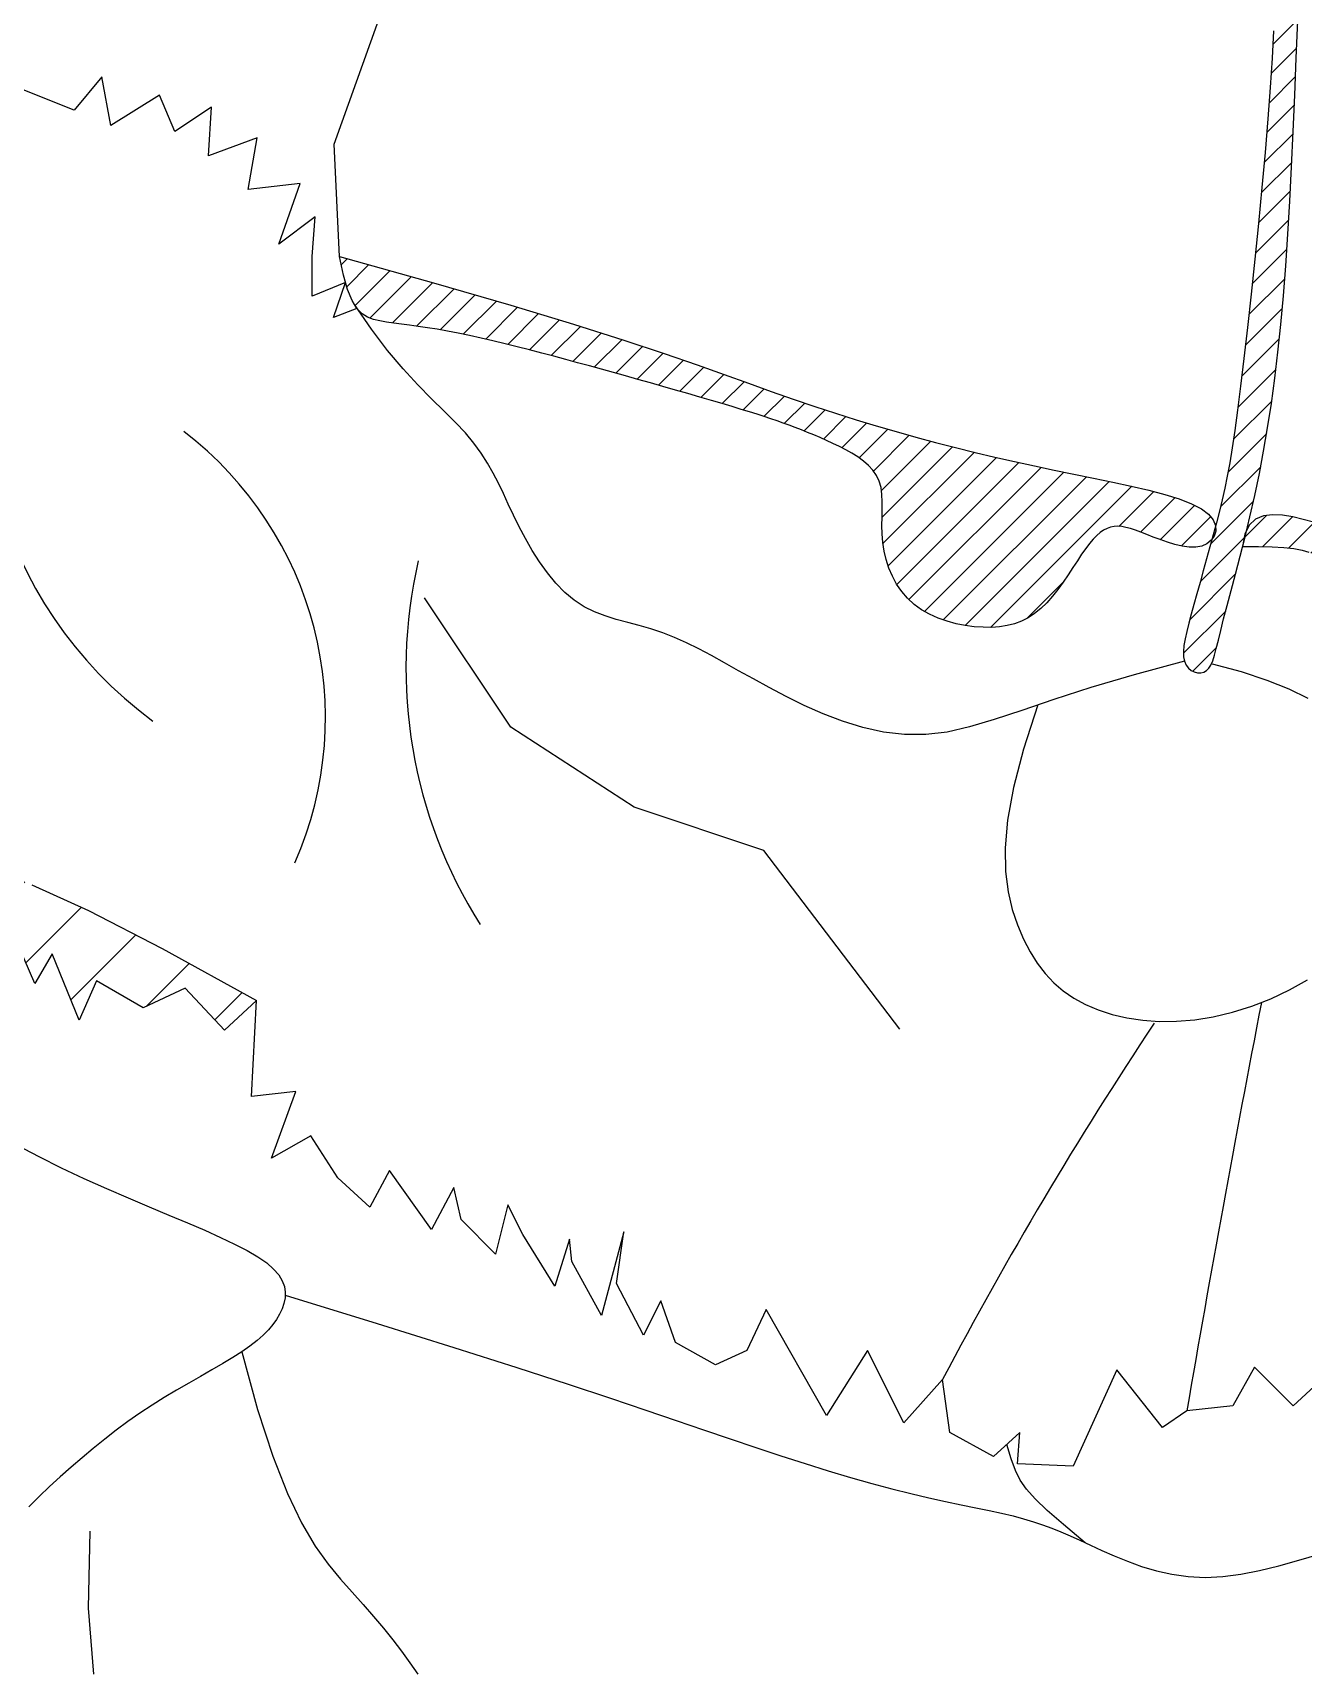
# Model space of a CAD drawing. Header units: inches. Extents: x 4.1 to 46.6, y 13.1 to 37.9.
# Drawn here: x 13.3295 to 13.4116, y 14.5843 to 14.6904 of the extents above; entities that cross this region are included whole.
import ezdxf

# ---------------------------------------------------------------- set-up
doc = ezdxf.new("R2010")
doc.units = ezdxf.units.IN
doc.header["$MEASUREMENT"] = 0
doc.layers.add('02', color=2, linetype='Continuous')
doc.layers.add('8', color=8, linetype='Continuous')

msp = doc.modelspace()

# ---------------------------------------------------------------- hatches: boundary and pattern name
at = {"layer": '8'}
h = msp.add_hatch(dxfattribs=at)
h.set_pattern_fill('ANSI31', color=256, scale=0.01, style=0)
h.set_pattern_definition([(44.99999999999999, (1.53809614157538, 14.83534044480351), (-0.0008838834764831844, 0.0008838834764831844), [])])
h.paths.add_polyline_path([(13.40976425403963, 14.66802096424093), (13.40996656943346, 14.66971923171244), (13.41015149726766, 14.67149405469994), (13.41031968201744, 14.6733525097998), (13.41047176722671, 14.6753016735793), (13.41060871937546, 14.67734594207016), (13.41073279179867, 14.67947898927835), (13.4108465607674, 14.68169180865974), (13.41095260208706, 14.68397539367018), (13.41105349179591, 14.68632073780921), (13.41115180546652, 14.68871883450359), (13.41125011936995, 14.69116067723829), (13.41135100884597, 14.69363725948373), (13.41145329390886, 14.69613346310965), (13.41154076745036, 14.69860972372866), (13.41159346610542, 14.70102036530901), (13.41159142697464, 14.70331971186264), (13.41151468622732, 14.70546208740146), (13.41134328119691, 14.7074018159083), (13.41105724828552, 14.70909322139508), (13.4106366241281, 14.71049062784462), (13.40700975693065, 14.71312568169836), (13.4080907232524, 14.71066496764709), (13.40888801849681, 14.7084474302292), (13.40944253494266, 14.7064383299194), (13.40979516510154, 14.70460292719239), (13.40998680171791, 14.70290648250833), (13.41005833660486, 14.70131425632738), (13.41005066273968, 14.69979150912426), (13.4100046721683, 14.69830350137366), (13.40995374442312, 14.69681806683824), (13.40990120665404, 14.6953133325342), (13.40984287303175, 14.6937699987366), (13.40977455772693, 14.69216876576414), (13.40969207491028, 14.69049033392097), (13.40959123898531, 14.68871540351123), (13.40946786388989, 14.68682467483908), (13.40931776379469, 14.68479884819411), (13.40913852401312, 14.68263052539718), (13.40893481326523, 14.6803599141322), (13.40871307118098, 14.67803912364346), (13.40847973762314, 14.67572026314614), (13.40824125222164, 14.6734554418554), (13.40800405483927, 14.67129676897187), (13.40777458533879, 14.66929635372529), (13.40755928311731, 14.66750630533082), (13.40736276334385, 14.66596393654348), (13.40718234311092, 14.66464737439404), (13.40701351435158, 14.66351994940945), (13.40685176923174, 14.66254499216032), (13.40669260015014, 14.66168583320271), (13.40653149903986, 14.66090580307813), (13.40636395806681, 14.66016823235717), (13.40618546962972, 14.6594364515959), (13.40599292124855, 14.65868161843267), (13.40592973706546, 14.65844161538283), (13.40594564056258, 14.65814249602139), (13.40584994879785, 14.65782058331118), (13.40571222947213, 14.65762230763088), (13.40557691319148, 14.65712048633307), (13.4053611816303, 14.65633477372925), (13.40514544983628, 14.65555935430624), (13.40493358209963, 14.65480452123032), (13.40472944201204, 14.65408056766777), (13.40453689339805, 14.65339778681394), (13.40435990764993, 14.65276464906222), (13.40420288503404, 14.65218233385989), (13.40407033338445, 14.65165019786676), (13.4039667607681, 14.65116759781543), (13.40389667501907, 14.65073389033663), (13.40386458350579, 14.65034843216293), (13.40387499476086, 14.65001057995417), (13.40393241591985, 14.64971969039928), (13.40403888681206, 14.64947533460967), (13.40418657198782, 14.64927794148847), (13.40436516799267, 14.64912815434676), (13.40456437113929, 14.6490266164665), (13.40477387797321, 14.64897397120243), (13.40498338480714, 14.64897086185104), (13.40518258795376, 14.64901793172342), (13.4053611839586, 14.64911582414519), (13.40551208894934, 14.64926646906409), (13.40564109854634, 14.64947694307651), (13.40575722865063, 14.64975560937186), (13.40586949493039, 14.65011083118319), (13.40598691282096, 14.65055097172902), (13.40611849845621, 14.65108439424242), (13.40627326703864, 14.65171946191279), (13.40646023423645, 14.65246453797321), (13.40668562547538, 14.65332498348019), (13.4069445033488, 14.65429415071143), (13.40722914044048, 14.65536238984081), (13.4075318086357, 14.65652005096948), (13.40768829457696, 14.65713876761314), (13.40782536756481, 14.65794992258182), (13.40795494224179, 14.65821396949926), (13.40816032820615, 14.65906503984755), (13.40847072405043, 14.66043306784289), (13.408768240402, 14.66185191840217), (13.409046544733, 14.66331472940968), (13.40930488569896, 14.6648257896641), (13.40954390754226, 14.66639217576179)])
h.paths.add_polyline_path([(13.39167661759305, 14.66292460120625), (13.39039977154928, 14.6632271979079), (13.38912253621268, 14.66354199061337), (13.38784504126991, 14.6638700605736), (13.38656741640764, 14.66421248903956), (13.38528858944076, 14.66457055233062), (13.38400267860155, 14.66494630702531), (13.38270260048333, 14.66534200474146), (13.38138127098094, 14.66575989709694), (13.38003160668771, 14.66620223573867), (13.37864652373131, 14.66667127229906), (13.37721893847223, 14.66716925836684), (13.37574176703814, 14.66769844561808), (13.37418452817249, 14.66826612502794), (13.37242314921926, 14.66889974511745), (13.37031015967253, 14.66963179376492), (13.36769808949205, 14.67049475883417), (13.36443946817192, 14.67152112823263), (13.3603868256719, 14.67274338983865), (13.35539269125323, 14.67419403153056), (13.34930959510851, 14.67590554118673), (13.34956487807679, 14.67469502006591), (13.34983722613427, 14.6737559816875), (13.35012824907201, 14.6730511132237), (13.35028390334222, 14.67279710757888), (13.35050213154639, 14.67247766118547), (13.35077276061523, 14.6721946349326), (13.35112946880284, 14.67196839949341), (13.35151129219915, 14.67182708278873), (13.35191984059523, 14.67173337203443), (13.35235661668005, 14.6716555298963), (13.35282269380289, 14.67158412095617), (13.35331903774525, 14.67151528530397), (13.35384661452147, 14.67144516298598), (13.3544063901459, 14.67136989407757), (13.3549993301672, 14.67128561863959), (13.35562640129822, 14.67118847674741), (13.35628856862198, 14.67107460846185), (13.35698567171815, 14.67094122604343), (13.35771304140101, 14.67078983059494), (13.35846488228302, 14.67062299538978), (13.35923539827812, 14.67044329371587), (13.36001879376593, 14.67025329884658), (13.36080927289325, 14.67005558409895), (13.36160104003969, 14.66985272271726), (13.36238829935203, 14.66964728801853), (13.36316675789888, 14.66944131718359), (13.3639381325734, 14.66923470297937), (13.36470564342338, 14.66902680210936), (13.36547251049663, 14.66881697124794), (13.36624195337529, 14.66860456708404), (13.36701719210717, 14.66838894630658), (13.3678014462744, 14.66816946560451), (13.36859793615761, 14.6679454816522), (13.36940773510608, 14.66771688723114), (13.3702233294421, 14.66748571955126), (13.37103506018641, 14.66725455188592), (13.37183326719563, 14.66702595753762), (13.37260829125765, 14.66680250979428), (13.37335047269474, 14.66658678194384), (13.37405015159632, 14.66638134727421), (13.37469766851748, 14.66618877908789), (13.37528636915843, 14.66601079289561), (13.37582161979984, 14.66584567317208), (13.37631179233315, 14.66569084661481), (13.37676525795135, 14.66554373995044), (13.37719038901153, 14.66540177986193), (13.37759555647384, 14.66526239306134), (13.37798913269538, 14.66512300624621), (13.37837948886911, 14.66498104612859), (13.37877349419753, 14.66483426106155), (13.37917200736004, 14.66468168607847), (13.37957438411425, 14.66452267785374), (13.37997998091626, 14.66435659306174), (13.38038815375651, 14.6641827883914), (13.38079825839262, 14.6640006205171), (13.38120965104784, 14.66380944612778), (13.38162168747979, 14.66360862188325), (13.38203243612546, 14.6633970755984), (13.3824348131125, 14.66317201951918), (13.38282044654946, 14.6629302370466), (13.38318096524338, 14.66266851153799), (13.38350799706998, 14.66238362637981), (13.38379317060347, 14.66207236495851), (13.38402811395238, 14.66173151063143), (13.38420445569093, 14.66135784679958), (13.38431758065011, 14.66094933626758), (13.3843778996193, 14.66050865954188), (13.38439958011034, 14.66003967654709), (13.38439678940225, 14.65954624726604), (13.38438369523968, 14.65903223159424), (13.38437446490164, 14.65850148951452), (13.38438326589997, 14.6579578809224), (13.3844242657465, 14.65740526581525), (13.38450937768678, 14.65684804019569), (13.38464149999666, 14.65629274452388), (13.38482127622004, 14.65574645539622), (13.38504935083213, 14.65521624935085), (13.38532636737685, 14.6547092029405), (13.38565297009657, 14.65423239274699), (13.38602980276804, 14.65379289533761), (13.3864575094008, 14.65339778726505), (13.38693501687843, 14.65305264400834), (13.38745438264917, 14.65275703666433), (13.38800594726811, 14.65250903528525), (13.38858005105752, 14.65230670989425), (13.3891670341068, 14.65214813052902), (13.3897572372039, 14.65203136721269), (13.39034100067104, 14.65195448996841), (13.3909086648305, 14.65191556881931), (13.39145239446546, 14.65191342436177), (13.39197165313411, 14.65194987932503), (13.39246772862273, 14.65202750702614), (13.39294190918329, 14.65214888075301), (13.39339548236924, 14.65231657379357), (13.39382973619971, 14.65253315943577), (13.3942459586938, 14.65280121101117), (13.39464543787065, 14.65312330177861), (13.39502924707952, 14.65349943175264), (13.3953976005246, 14.65391930776699), (13.39575049867156, 14.65437006330925), (13.39608794152039, 14.65483883191067), (13.39640992860544, 14.6553127471025), (13.39671646062519, 14.65577894240144), (13.39700753734681, 14.65622455130964), (13.39728315853748, 14.65663670735833), (13.39754375353689, 14.65700490292969), (13.39779146927643, 14.65732806580948), (13.39802888156149, 14.65760748266351), (13.39825856619748, 14.65784444014301), (13.39848309898983, 14.65804022491378), (13.39870505574393, 14.6581961236125), (13.39903667829233, 14.65837137870134), (13.39938150862466, 14.6584375148714), (13.39962087179768, 14.65844775047029), (13.39987388280454, 14.65842627257101), (13.40014478964034, 14.65837523747635), (13.40043784030016, 14.65829680146001), (13.40075728324476, 14.65819312082479), (13.40110736600357, 14.65806635185894), (13.40149233703735, 14.6579186508798), (13.40191391254078, 14.65775398748977), (13.40236368220533, 14.65758358456245), (13.40283070392209, 14.65742047831467), (13.40330403558212, 14.65727770493416), (13.40377273554216, 14.65716830062323), (13.40422586146045, 14.65710530158416), (13.40465247146088, 14.65710174403378), (13.40504162343453, 14.65717066415985), (13.40538145093481, 14.65732057707377), (13.4056563892332, 14.65754191355248), (13.40571222947213, 14.65762230763088), (13.40578878092813, 14.65790619896601), (13.40592973706546, 14.65844161538283), (13.40592697499554, 14.65849356139828), (13.40577746326338, 14.65885968911337), (13.40548061583425, 14.6592267888673), (13.40501994340914, 14.65958077036069), (13.40438543962549, 14.65991059995307), (13.40359303126345, 14.66021747078506), (13.40266512757401, 14.66050563259799), (13.40162413804094, 14.66077933520595), (13.40049247214804, 14.66104282839391), (13.39929253914627, 14.66130036194685), (13.39804674898508, 14.6615561856352), (13.3967775106826, 14.66181454927304), (13.39550352053951, 14.66207917452724), (13.39422862189124, 14.66235167078142), (13.39295294419165, 14.66263311924289)])
h.paths.add_polyline_path([(13.41851476304467, 14.6573375387425), (13.41787827624242, 14.65737262895439), (13.41724979276071, 14.65743436996584), (13.4166279787128, 14.65752542685826), (13.41601123664762, 14.65764702471373), (13.41539691392566, 14.65779462864615), (13.41478209434311, 14.65796226377009), (13.41416386216181, 14.65814395520013), (13.41353930094513, 14.65833372807996), (13.41290549472208, 14.65852560750958), (13.41225952728885, 14.65871361860357), (13.41159848244163, 14.65889178649107), (13.4109238796332, 14.65905002101957), (13.41025497908007, 14.65916177093917), (13.40961547688815, 14.65919636968923), (13.40902906869772, 14.65912315076733), (13.4085194506147, 14.65891144762739), (13.40811031827937, 14.65853059375243), (13.40795494224179, 14.65821396949926), (13.40784478051822, 14.65775748425679), (13.40768829457696, 14.65713876761314), (13.40870773027885, 14.65714524529634), (13.40959208136658, 14.65712866635753), (13.41035073650303, 14.65708623298727), (13.41099308504957, 14.6570151474198), (13.41152851590189, 14.65691261184569), (13.41196641749005, 14.6567758284555), (13.41231617917541, 14.65660199946891), (13.41258718938801, 14.65638832709104), (13.4127891625208, 14.65613303504236), (13.41293311146322, 14.65583843314838), (13.4130303741363, 14.65550785272083), (13.41309228869389, 14.65514462510058), (13.41313019328985, 14.65475208162846), (13.41315542584519, 14.65433355364533), (13.41317932451378, 14.65389237246294), (13.41321322721663, 14.65343186942212), (13.41326691610041, 14.65295598662218), (13.41334394788603, 14.65247110913791), (13.41344632375288, 14.65198423281712), (13.41357604394901, 14.6515023534785), (13.41373510988663, 14.65103246698439), (13.41392552227947, 14.65058156918261), (13.41414928184125, 14.65015665587729), (13.41440838951851, 14.64976472293077), (13.41470434567194, 14.64941148917299), (13.41503665041412, 14.64909756531873), (13.4154043032718, 14.64882228510854), (13.41580630353886, 14.64858498223933), (13.41624165120768, 14.64838499045166), (13.41670934557217, 14.648221643457), (13.41720838639188, 14.64809427496678), (13.41773777296069, 14.64800221870704), (13.41829528244446, 14.64794480840377), (13.41887380070287, 14.64792137781209), (13.41946499076906, 14.647931260658), (13.420060515909, 14.64797379068208), (13.42065203938867, 14.64804830165398), (13.42123122447404, 14.64815412729971), (13.42178973443109, 14.64829060137439), (13.42231923229295, 14.64845705761858), (13.42281293733279, 14.64865271874172), (13.42327029424953, 14.6488763632124), (13.42369230305079, 14.64912665849718), (13.42407996420982, 14.64940227203354), (13.42443427819993, 14.6497018712735), (13.42475624549436, 14.65002412365451), (13.42504686633359, 14.65036769661404), (13.42530714119087, 14.65073125760413), (13.4255382370134, 14.651112974364), (13.42574198850664, 14.65150901586916), (13.42592039568584, 14.65191505138231), (13.42607546019602, 14.65232675016617), (13.42620918228525, 14.65273978149802), (13.42632356313291, 14.65314981462601), (13.42642060345273, 14.65355251882741), (13.42650230395842, 14.65394356336495), (13.42657144394937, 14.65431895065288), (13.42663391450654, 14.65467601558069), (13.42669638506371, 14.65501242618942), (13.42676552528749, 14.65532585052009), (13.42684800414602, 14.65561395662829), (13.42695049130592, 14.65587441252595), (13.42707965643379, 14.65610488628321), (13.42724216849777, 14.65630304591199), (13.42744425245795, 14.65646783648575), (13.42769035491395, 14.65660331113489), (13.42798447706039, 14.65671480006589), (13.42833062079038, 14.65680763342701), (13.42873278776418, 14.65688714138108), (13.42919497987489, 14.65695865410547), (13.42972119831714, 14.65702750177755), (13.43031544521685, 14.65709901456015), (13.43098061046797, 14.65717768978087), (13.43171513806331, 14.65726469342647), (13.4325163597637, 14.6573603585903), (13.43338160826127, 14.65746501843845), (13.43430821554969, 14.65757900609336), (13.43529351385544, 14.65770265466293), (13.43633483540501, 14.6578362972987), (13.43742951242487, 14.65798026712313), (13.43857293207432, 14.65813434204486), (13.43975269984688, 14.65829607907384), (13.44095447686735, 14.65846247996254), (13.44216392379488, 14.65863054652167), (13.44336670128862, 14.65879728051826), (13.44454847000773, 14.65895968371936), (13.44569489084418, 14.65911475793567), (13.44679162422429, 14.65925950493423), (13.44782788799378, 14.65939198140862), (13.44880712827901, 14.65951446381681), (13.44973634769443, 14.65963028349964), (13.45062254932012, 14.65974277181252), (13.45147273600335, 14.6598552601254), (13.45229391059141, 14.65997107980823), (13.45309307616438, 14.66009356220187), (13.45387723556954, 14.66022603869081), (13.45465081840987, 14.66037076259548), (13.45540796247545, 14.66052567519822), (13.45614023231204, 14.66068763974639), (13.45683919223259, 14.66085351951645), (13.45749640701573, 14.66102017775578), (13.45810344097438, 14.66118447771172), (13.45865185842152, 14.66134328264619), (13.45913322436857, 14.66149345582111), (13.45954105844024, 14.66163267461983), (13.45987670243952, 14.66176187302793), (13.46014345394681, 14.66188279913789), (13.4603446103097, 14.66199720105672), (13.4604834684101, 14.66210682689146), (13.46056332606125, 14.66221342473458), (13.46058748037788, 14.66231874270764), (13.46055922894041, 14.66242452891769), (13.46048154755729, 14.66253156008773), (13.46035612890731, 14.66263672756489), (13.46018434413011, 14.66273595129772), (13.4599675645982, 14.66282515123479), (13.45970716145123, 14.66290024735375), (13.4594045060617, 14.66295715961772), (13.45906096956926, 14.66299180797526), (13.45867792357924, 14.66300011238949), (13.4582575271302, 14.66297963980927), (13.45780509365025, 14.66293454503924), (13.45732672423358, 14.66287062989889), (13.45682851974155, 14.66279369617863), (13.456316581734, 14.66270954568339), (13.45579701130512, 14.66262398023267), (13.45527590978193, 14.66254280160232), (13.45475937802578, 14.66247181161183), (13.45425261188532, 14.66241517881739), (13.45375718389872, 14.66237053883836), (13.45327376089293, 14.66233389407447), (13.45280300992775, 14.66230124691086), (13.45234559806298, 14.66226859971815), (13.45190219189274, 14.66223195488149), (13.45147345847684, 14.66218731480061), (13.45106006464223, 14.66213068186065), (13.45065967626172, 14.66205916888888), (13.45025795399445, 14.66197433051005), (13.44983755731258, 14.66187883183469), (13.44938114568825, 14.66177533790054), (13.44887137836079, 14.66166651381812), (13.44829091503519, 14.66155502463974), (13.44762241495076, 14.66144353547591), (13.44684853757965, 14.6613347113935), (13.44595766746673, 14.66123010701725), (13.44496108642082, 14.66112683517443), (13.44387580178912, 14.66102089827931), (13.442718820686, 14.66090829870248), (13.44150715045865, 14.66078503881457), (13.44025779775578, 14.66064712101528), (13.43898776969175, 14.66049054770432), (13.43771407361376, 14.66031132123775), (13.43645177133615, 14.66010716521581), (13.43520814347315, 14.65988268799723), (13.43398852557178, 14.65964421912671), (13.43279825317907, 14.6593980881635), (13.43164266207489, 14.65915062466687), (13.43052708757344, 14.65890815818151), (13.42945686522174, 14.65867701826668), (13.42843733056682, 14.65846353445253), (13.42747209620896, 14.65827270379399), (13.42655788319419, 14.65810419313951), (13.42568968915614, 14.65795633681867), (13.4248625121941, 14.65782746916105), (13.4240713501745, 14.65771592451077), (13.42331120096381, 14.65762003718286), (13.4225770626613, 14.65753814150688), (13.42186393290061, 14.65746857182697), (13.42116742119427, 14.6574103842477), (13.42048558224226, 14.65736552207548), (13.41981708215783, 14.65733665037718), (13.41916058705422, 14.6573264342342)])
h = msp.add_hatch(dxfattribs=at)
h.set_pattern_fill('ANSI31', color=256, scale=0.03, style=0)
h.set_pattern_definition([(44.99999999999999, (1.53809614157538, 14.83534044480351), (-0.002651650429449553, 0.002651650429449554), [])])
h.paths.add_polyline_path([(13.30316953784089, 14.66220666545727), (13.30318534820574, 14.66208399313203), (13.30313225676539, 14.66191830426854), (13.30302387968871, 14.66168423583898), (13.30287338028896, 14.66139756775104), (13.30269392164658, 14.66107407989788), (13.30249866707484, 14.66072955218718), (13.30230077988702, 14.66037976452666), (13.30211342339638, 14.66004049680945), (13.30194976068336, 14.65972752894325), (13.30182021254907, 14.6594533533544), (13.30172423067737, 14.65921731254369), (13.30165852423991, 14.65901546153058), (13.3016198024084, 14.65884385533449), (13.3016047743545, 14.65869854894575), (13.30161014924991, 14.65857559741292), (13.30163263649914, 14.65847105575543), (13.3016689448082, 14.65838097896361), (13.30171523549828, 14.65830032623947), (13.30180188831176, 14.65816121676929), (13.30187397896546, 14.65795051222543), (13.30187429026003, 14.65768666378156), (13.30184555034387, 14.6574482120532), (13.30178126999411, 14.65714664075225), (13.3016779385903, 14.65677614200562), (13.30154433198507, 14.65634975614833), (13.30139229660156, 14.65588523555656), (13.30123368002708, 14.65540033260644), (13.30108032845195, 14.65491279965957), (13.30094408923063, 14.65444038912122), (13.3008368090191, 14.65400085333843), (13.30077033493902, 14.65361194470191), (13.30075289382833, 14.65328670353214), (13.30077823302011, 14.65301932197056), (13.30083648049506, 14.65279928008843), (13.30091776353541, 14.65261605794243), (13.30101220965619, 14.65245913563288), (13.30110994660529, 14.65231799323104), (13.30125568811084, 14.65210074099472), (13.30134039748694, 14.65184902534114), (13.30139131033096, 14.65157250300857), (13.30142323094654, 14.65143081278532), (13.30146831487539, 14.65131279241635), (13.30153643436964, 14.65122830431668), (13.30163746191423, 14.65118721091588), (13.30178126999411, 14.65119937462899), (13.30197367215763, 14.65126895961751), (13.3022042478365, 14.65137733681062), (13.30245851706016, 14.65150017891304), (13.30272200078937, 14.65161315857134), (13.30298021928641, 14.65169194849026), (13.30321869281354, 14.65171222130178), (13.30342294209871, 14.65164964969611), (13.30357848740417, 14.6514799063489), (13.30367446927588, 14.65118644429188), (13.30371450729902, 14.65078383799576), (13.30370584157529, 14.65029444231644), (13.3036557115079, 14.64974061206616), (13.30357135719854, 14.64914470211537), (13.30346001828323, 14.64852906727632), (13.30332893463085, 14.64791606240491), (13.30318534587744, 14.64732804234248), (13.30303594311002, 14.64678330735936), (13.30288522415097, 14.64628393954357), (13.30273713780801, 14.64582796639755), (13.30259563312168, 14.6454134154383), (13.30246465913254, 14.64503831421192), (13.30234816441546, 14.64470069019174), (13.30225009847666, 14.64439857092387), (13.30217440989102, 14.6441299838962), (13.30212438971969, 14.64389306624529), (13.30210069594207, 14.6436863933823), (13.30210332879099, 14.64350865032342), (13.30213228803362, 14.64335852207026), (13.30218757366995, 14.64323469365357), (13.3022691857, 14.64313585007497), (13.30237712412375, 14.64306067633609), (13.30251138917404, 14.64300785748222), (13.30267044463429, 14.64297465391158), (13.30284661244835, 14.64295262781255), (13.30303067811067, 14.64293191671189), (13.30332618327114, 14.64288460578704), (13.30362412174466, 14.64273621554188), (13.3037469764636, 14.64250290127987), (13.30378745337251, 14.64228603749237), (13.30378646617058, 14.64201986155698), (13.30374993830222, 14.6417129209049, 0.01162171534561742), (13.31559378029081, 14.65608938032986, 0.2773805749860057), (13.31802722187015, 14.63215039788796), (13.31879027098651, 14.63238860950972), (13.32038301745663, 14.62952456964289), (13.32197576392676, 14.63175215530376), (13.32404633359286, 14.63000190961342), (13.32643545096974, 14.63302506373023), (13.32786892125617, 14.62888811542237), (13.32818746850128, 14.63222949527429), (13.32962093902054, 14.62888811542237), (13.33073586182903, 14.6307974753336), (13.3324878795934, 14.62650141280486), (13.33360280263472, 14.6290472269366), (13.33662901915844, 14.62729698124625), (13.33933668378043, 14.62856988695151), (13.34188507710817, 14.62586495858435), (13.34395564700711, 14.62777432123133), (13.3378623347194, 14.63114952677737), (13.33308429670754, 14.63359526278967), (13.32944074649598, 14.63526999070476), (13.32675089807483, 14.6363321720028), (13.32483396543424, 14.63694026814941), (13.32350916256431, 14.63725274058109), (13.3225957029895, 14.63742805079258), (13.32191280116561, 14.63762466022039), (13.32131115746918, 14.63797135316875), (13.32076742108214, 14.63847820523828), (13.32028972757283, 14.63912561486817), (13.3198862125096, 14.6398939804831), (13.31956501169364, 14.64076370050774), (13.3193342606933, 14.6417151733813), (13.31920209530975, 14.64272879754302), (13.31917665134418, 14.643784971403), (13.31925992275822, 14.64486783843771), (13.3194293368538, 14.64597652214164), (13.31965617955896, 14.64711389106109), (13.31991173656891, 14.64828281372778), (13.32016729357886, 14.64948615867346), (13.32039413628402, 14.65072679442986), (13.3205635503796, 14.65200758954328), (13.32064682179364, 14.65333141253089), (13.32062592407922, 14.65469977735941), (13.3205255838507, 14.65610877961902), (13.32038121488179, 14.65755316037852), (13.32022823164473, 14.65902766063394), (13.32010204837891, 14.66052702143955), (13.32003807932372, 14.66204598383505), (13.32007173871855, 14.66357928883102), (13.32023844056997, 14.66512167748173), (13.32056816973957, 14.66668120693524), (13.32106919218089, 14.66831919883137), (13.32174434423681, 14.67011029096196), (13.32259646178457, 14.67212912110429), (13.32310886196095, 14.67328171672583), (13.32024662130746, 14.67178839304419), (13.31778214875843, 14.67058040244322), (13.31570683563362, 14.66972752193854), (13.31377880535322, 14.66917782475233, -0.2117724687185827)])
h.paths.add_polyline_path([(13.31570683563362, 14.66972752193854), (13.31778214875843, 14.67058040244322), (13.32024662130746, 14.67178839304419), (13.32310886196095, 14.67328171672583), (13.32362838139991, 14.67445032702111), (13.32484293942574, 14.67714854650425), (13.32624297197211, 14.68029841733099), (13.32783131561476, 14.68397457726408), (13.32585902539316, 14.68633893625978), (13.32388673051494, 14.68555081659455), (13.32408395855921, 14.68358051607087), (13.32211166857044, 14.68870329253426), (13.32211166857044, 14.68417160785342), (13.31935045685853, 14.68633893625978), (13.32013937369223, 14.68239833793362), (13.31658924491379, 14.68535378600521), (13.318561539792, 14.6810191291925), (13.31481418296929, 14.68298942699497), (13.31540587199154, 14.6810191291925), (13.31185574298027, 14.6820042767404), (13.31205297102454, 14.67963992046592), (13.3085028422461, 14.68082209860316), (13.30988344810206, 14.67786665053157), (13.30731946932386, 14.67806368113546), (13.30751669736813, 14.67432011339864), (13.30361095726724, 14.67603319630601), (13.30343808051433, 14.67538117993266), (13.30327573445859, 14.67470812370178), (13.30312918409939, 14.67401534261174), (13.30300369513455, 14.67330415166092), (13.30290453233059, 14.67257586584768), (13.30283476742218, 14.67183355348701), (13.30278869652423, 14.67108729617488), (13.30275842108998, 14.67034892882387), (13.30273604396965, 14.66963028636113), (13.30271459956887, 14.66897184994471), (13.3064596436848, 14.66882856493342), (13.30939708607505, 14.66878027304941), (13.31175618110458, 14.66887938406311), (13.31377880535322, 14.66917782475233)])
h.paths.add_polyline_path([(13.31559378029081, 14.65608938032986, -0.01162171534561742), (13.30374993830222, 14.6417129209049), (13.30368379321183, 14.64137376298189), (13.30359395411099, 14.64101093521916), (13.30348634490977, 14.64063298503337), (13.30336688858691, 14.64024845988482), (13.30324150905247, 14.63986590720473), (13.30311612951803, 14.63949266900184), (13.30299667319517, 14.63913126571154), (13.30288906399394, 14.63878301228855), (13.30279922512594, 14.63844922377487), (13.30273307980272, 14.6381312151398), (13.30269655193436, 14.63783030139624), (13.30269556473243, 14.63754779752802), (13.30273604164134, 14.63728501854806), (13.3028221510281, 14.63704251236507), (13.30295104071732, 14.63681775857279), (13.30311810392189, 14.63660746968984), (13.30331873338903, 14.63640835823483), (13.30354832186597, 14.6362171366973), (13.30380226233277, 14.63603051762496), (13.30407594753663, 14.63584521349279), (13.30436477069046, 14.63565793684851), (13.30466379531893, 14.63546605768082), (13.30496676898795, 14.63526957601883), (13.30526710980806, 14.63506914934718), (13.30555823658827, 14.63486543519415), (13.30583356767195, 14.63465909104437), (13.30608652093682, 14.63445077442615), (13.30631051519188, 14.6342411428241), (13.30649896878052, 14.63403085376652), (13.3066482618847, 14.63382045517668), (13.3067666213424, 14.63361005661594), (13.3068652358302, 14.6333996580843), (13.30695529425751, 14.63318925958177), (13.3070479853009, 14.63297886109379), (13.30715449763696, 14.63276846263492), (13.3072860201751, 14.63255806417604), (13.30745374135907, 14.63234766571717), (13.30766610781896, 14.63213803434795), (13.30792059683475, 14.63193300544393), (13.3082119427086, 14.63173718148485), (13.30853488020833, 14.63155516492137), (13.30888414410177, 14.63139155823322), (13.30925446938957, 14.63125096388561), (13.3096405903739, 14.63113798434373), (13.31003724205542, 14.63105722207277), (13.31044003674063, 14.63101043041846), (13.31084809642519, 14.63098796607395), (13.31126142157476, 14.63097733665657), (13.31168001218933, 14.63096604972546), (13.31210386780324, 14.63094161286884), (13.31253298888217, 14.63089153367494), (13.31296737519327, 14.6308033197029), (13.31340702696937, 14.63066447857003), (13.3138531607506, 14.63046429645786), (13.31431186110015, 14.63019917400837), (13.31455114511076, 14.63003323224715), (13.31624188254821, 14.63159304378954), (13.31802722187015, 14.63215039788796, -0.2773805749860301)], flags=16)

# ---------------------------------------------------------------- linework, layer by layer
at = {"layer": '02'}
for points in [[(13.34930959510851, 14.67590554118673), (13.34897988130572, 14.68315193892798), (13.35227703237209, 14.69237462942423), (13.3552444698685, 14.69764473711715), (13.35557418343845, 14.70423237242088), (13.36117934439565, 14.71114939028215), (13.3657953548641, 14.71477259051338), (13.37205994342688, 14.71806640817252), (13.38195140128258, 14.7183957880234), (13.39250229116763, 14.71477259051338), (13.40074517116184, 14.71444320794129), (13.40338288996603, 14.71576073553755), (13.4106366241281, 14.71049062784462), (13.41723093091744, 14.71213753530632), (13.42151722781594, 14.71147877286879), (13.4251440973417, 14.71378444550377), (13.42976010781015, 14.71378444550377), (13.44064071126516, 14.70851433508964), (13.44690529982793, 14.7035736099688), (13.45086188292365, 14.69830350227588), (13.45646704388085, 14.69039833937589), (13.4610830543493, 14.68216379527169)], [(13.40969207491028, 14.69049033392097), (13.40959123898531, 14.68871540351123), (13.40946786388989, 14.68682467483908), (13.40931776379469, 14.68479884819411), (13.40913852401312, 14.68263052539718), (13.40893481326523, 14.6803599141322), (13.40871307118098, 14.67803912364346), (13.40847973762314, 14.67572026314614), (13.40824125222164, 14.6734554418554), (13.40800405483927, 14.67129676897187), (13.40777458533879, 14.66929635372529), (13.40755928311731, 14.66750630533082), (13.40736276334385, 14.66596393654348), (13.40718234311092, 14.66464737439404), (13.40701351435158, 14.66351994940945), (13.40685176923174, 14.66254499216032), (13.40669260015014, 14.66168583320271), (13.40653149903986, 14.66090580307813), (13.40636395806681, 14.66016823235717), (13.40618546962972, 14.6594364515959), (13.40599292124855, 14.65868161843267), (13.40578878092813, 14.65790619896601), (13.40557691319148, 14.65712048633307), (13.4053611816303, 14.65633477372925), (13.40514544983628, 14.65555935430624), (13.40493358209963, 14.65480452123032), (13.40472944201204, 14.65408056766777), (13.40453689339805, 14.65339778681394), (13.40435990764993, 14.65276464906222), (13.40420288503404, 14.65218233385989), (13.40407033338445, 14.65165019786676), (13.4039667607681, 14.65116759781543), (13.40389667501907, 14.65073389033663), (13.40386458350579, 14.65034843216293), (13.40387499476086, 14.65001057995417), (13.40393241591985, 14.64971969039928), (13.40403888681206, 14.64947533460967), (13.40418657198782, 14.64927794148847), (13.40436516799267, 14.64912815434676), (13.40456437113929, 14.6490266164665), (13.40477387797321, 14.64897397120243), (13.40498338480714, 14.64897086185104), (13.40518258795376, 14.64901793172342), (13.4053611839586, 14.64911582414519), (13.40551208894934, 14.64926646906409), (13.40564109854634, 14.64947694307651), (13.40575722865063, 14.64975560937186), (13.40586949493039, 14.65011083118319), (13.40598691282096, 14.65055097172902), (13.40611849845621, 14.65108439424242), (13.40627326703864, 14.65171946191279), (13.40646023423645, 14.65246453797321), (13.40668562547538, 14.65332498348019), (13.4069445033488, 14.65429415071143), (13.40722914044048, 14.65536238984081), (13.4075318086357, 14.65652005096948), (13.40784478051822, 14.65775748425679), (13.40816032820615, 14.65906503984755), (13.40847072405043, 14.66043306784289), (13.408768240402, 14.66185191840217), (13.409046544733, 14.66331472940968), (13.40930488569896, 14.6648257896641), (13.40954390754226, 14.66639217576179), (13.40976425403963, 14.66802096424093), (13.40996656943346, 14.66971923171244), (13.41015149726766, 14.67149405469994), (13.41031968201744, 14.6733525097998), (13.41047176722671, 14.6753016735793), (13.41060871937546, 14.67734594207016), (13.41073279179867, 14.67947898927835), (13.4108465607674, 14.68169180865974), (13.41095260208706, 14.68397539367018), (13.41105349179591, 14.68632073780921), (13.41115180546652, 14.68871883450359), (13.41125011936995, 14.69116067723829)], [(13.35043955737959, 14.6725431019195), (13.34893485558453, 14.6719557543884), (13.34970105210553, 14.67422550087671), (13.34755424949574, 14.67333496312952), (13.34755424949574, 14.6758963527291), (13.34775148242946, 14.67845773960747), (13.34538472680609, 14.67668447239433), (13.34676533266205, 14.68062506799928), (13.34341243658449, 14.68023100952727), (13.3440041207173, 14.68358051607087), (13.34084845291684, 14.68239833793362), (13.34104568096112, 14.68555081659455), (13.33867892999436, 14.68397457726408), (13.33769278488356, 14.68633893625978), (13.3345371170831, 14.6843686357361), (13.33394542806084, 14.68752111439702), (13.3321703612269, 14.68535378600521), (13.32822577635991, 14.68693002533567)], [(13.34930959510851, 14.67590554118673), (13.35539269125323, 14.67419403153056), (13.3603868256719, 14.67274338983865), (13.36443946817192, 14.67152112823263), (13.36769808949205, 14.67049475883417), (13.37031015967253, 14.66963179376492), (13.37242314921926, 14.66889974511745), (13.37418452817249, 14.66826612502794), (13.37574176703814, 14.66769844561808), (13.37721893847223, 14.66716925836684), (13.37864652373131, 14.66667127229906), (13.38003160668771, 14.66620223573867), (13.38138127098094, 14.66575989709694), (13.38270260048333, 14.66534200474146), (13.38400267860155, 14.66494630702531), (13.38528858944076, 14.66457055233062), (13.38656741640764, 14.66421248903956), (13.38784504126991, 14.6638700605736), (13.38912253621268, 14.66354199061337), (13.39039977154928, 14.6632271979079), (13.39167661759305, 14.66292460120625), (13.39295294419165, 14.66263311924289), (13.39422862189124, 14.66235167078142), (13.39550352053951, 14.66207917452724), (13.3967775106826, 14.66181454927304), (13.39804674898508, 14.6615561856352), (13.39929253914627, 14.66130036194685), (13.40049247214804, 14.66104282839391), (13.40162413804094, 14.66077933520595), (13.40266512757401, 14.66050563259799), (13.40359303126345, 14.66021747078506), (13.40438543962549, 14.65991059995307), (13.40501994340914, 14.65958077036069), (13.40548061583425, 14.6592267888673), (13.40577746326338, 14.65885968911337), (13.40592697499554, 14.65849356139828), (13.40594564056258, 14.65814249602139), (13.40584994879785, 14.65782058331118), (13.4056563892332, 14.65754191355248), (13.40538145093481, 14.65732057707377), (13.40504162343453, 14.65717066415985), (13.40465247146088, 14.65710174403378), (13.40422586146045, 14.65710530158416), (13.40377273554216, 14.65716830062323), (13.40330403558212, 14.65727770493416), (13.40283070392209, 14.65742047831467), (13.40236368220533, 14.65758358456245), (13.40191391254078, 14.65775398748977), (13.40149233703735, 14.6579186508798), (13.40110736600357, 14.65806635185894), (13.40075728324476, 14.65819312082479), (13.40043784030016, 14.65829680146001), (13.40014478964034, 14.65837523747635), (13.39987388280454, 14.65842627257101), (13.39962087179768, 14.65844775047029), (13.39938150862466, 14.6584375148714), (13.39915154552321, 14.65839340947153), (13.39892701273087, 14.65831342291952), (13.39870505574393, 14.6581961236125), (13.39848309898983, 14.65804022491378), (13.39825856619748, 14.65784444014301), (13.39802888156149, 14.65760748266351), (13.39779146927643, 14.65732806580948), (13.39754375353689, 14.65700490292969), (13.39728315853748, 14.65663670735833), (13.39700753734681, 14.65622455130964), (13.39671646062519, 14.65577894240144), (13.39640992860544, 14.6553127471025), (13.39608794152039, 14.65483883191067), (13.39575049867156, 14.65437006330925), (13.3953976005246, 14.65391930776699), (13.39502924707952, 14.65349943175264), (13.39464543787065, 14.65312330177861), (13.3942459586938, 14.65280121101117), (13.39382973619971, 14.65253315943577), (13.39339548236924, 14.65231657379357), (13.39294190918329, 14.65214888075301), (13.39246772862273, 14.65202750702614), (13.39197165313411, 14.65194987932503), (13.39145239446546, 14.65191342436177), (13.3909086648305, 14.65191556881931), (13.39034100067104, 14.65195448996841), (13.3897572372039, 14.65203136721269), (13.3891670341068, 14.65214813052902), (13.38858005105752, 14.65230670989425), (13.38800594726811, 14.65250903528525), (13.38745438264917, 14.65275703666433), (13.38693501687843, 14.65305264400834), (13.3864575094008, 14.65339778726505), (13.38602980276804, 14.65379289533761), (13.38565297009657, 14.65423239274699), (13.38532636737685, 14.6547092029405), (13.38504935083213, 14.65521624935085), (13.38482127622004, 14.65574645539622), (13.38464149999666, 14.65629274452388), (13.38450937768678, 14.65684804019569), (13.3844242657465, 14.65740526581525), (13.38438326589997, 14.6579578809224), (13.38437446490164, 14.65850148951452), (13.38438369523968, 14.65903223159424), (13.38439678940225, 14.65954624726604), (13.38439958011034, 14.66003967654709), (13.3843778996193, 14.66050865954188), (13.38431758065011, 14.66094933626758), (13.38420445569093, 14.66135784679958), (13.38402811395238, 14.66173151063143), (13.38379317060347, 14.66207236495851), (13.38350799706998, 14.66238362637981), (13.38318096524338, 14.66266851153799), (13.38282044654946, 14.6629302370466), (13.3824348131125, 14.66317201951918), (13.38203243612546, 14.6633970755984), (13.38162168747979, 14.66360862188325), (13.38120965104784, 14.66380944612778), (13.38079825839262, 14.6640006205171), (13.38038815375651, 14.6641827883914), (13.37997998091626, 14.66435659306174), (13.37957438411425, 14.66452267785374), (13.37917200736004, 14.66468168607847), (13.37877349419753, 14.66483426106155), (13.37837948886911, 14.66498104612859), (13.37798913269538, 14.66512300624621), (13.37759555647384, 14.66526239306134), (13.37719038901153, 14.66540177986193), (13.37676525795135, 14.66554373995044), (13.37631179233315, 14.66569084661481), (13.37582161979984, 14.66584567317208), (13.37528636915843, 14.66601079289561), (13.37469766851748, 14.66618877908789), (13.37405015159632, 14.66638134727421), (13.37335047269474, 14.66658678194384), (13.37260829125765, 14.66680250979428), (13.37183326719563, 14.66702595753762), (13.37103506018641, 14.66725455188592), (13.3702233294421, 14.66748571955126), (13.36940773510608, 14.66771688723114), (13.36859793615761, 14.6679454816522), (13.3678014462744, 14.66816946560451), (13.36701719210717, 14.66838894630658), (13.36624195337529, 14.66860456708404), (13.36547251049663, 14.66881697124794), (13.36470564342338, 14.66902680210936), (13.3639381325734, 14.66923470297937), (13.36316675789888, 14.66944131718359), (13.36238829935203, 14.66964728801853), (13.36160104003969, 14.66985272271726), (13.36080927289325, 14.67005558409895), (13.36001879376593, 14.67025329884658), (13.35923539827812, 14.67044329371587), (13.35846488228302, 14.67062299538978), (13.35771304140101, 14.67078983059494), (13.35698567171815, 14.67094122604343), (13.35628856862198, 14.67107460846185), (13.35562640129822, 14.67118847674741), (13.3549993301672, 14.67128561863959), (13.3544063901459, 14.67136989407757), (13.35384661452147, 14.67144516298598), (13.35331903774525, 14.67151528530397), (13.35282269380289, 14.67158412095617), (13.35235661668005, 14.6716555298963), (13.35191984059523, 14.67173337203443), (13.35151129219915, 14.67182708278873), (13.35112946880284, 14.67196839949341), (13.35077276061523, 14.6721946349326), (13.35043955737959, 14.6725431019195), (13.35012824907201, 14.6730511132237), (13.34983722613427, 14.6737559816875), (13.34956487807679, 14.67469502006591), (13.34930959510851, 14.67590554118673)], [(13.40393241591985, 14.64971969039928), (13.4006724085589, 14.64884806910871), (13.39787852884504, 14.64801448405072), (13.39548467266607, 14.64723968423371), (13.39342473567697, 14.64654441863698), (13.39163261329989, 14.64594943625437), (13.39004220142263, 14.64547548607974), (13.38858739546734, 14.64514331712147), (13.38720209155466, 14.64497367834432), (13.38583268857795, 14.64497961802866), (13.3844756016438, 14.64514338145549), (13.38313974886435, 14.64543951317777), (13.38183404905024, 14.64584255776302), (13.38056742031361, 14.64632705977877), (13.37934878099944, 14.64686756374889), (13.37818704991835, 14.64743861426999), (13.3770911451825, 14.6480147558514), (13.37606694157469, 14.6485740685794), (13.37510814009468, 14.64910877435344), (13.37420539701591, 14.6496146306354), (13.37334936977598, 14.65008739482895), (13.37253071464832, 14.6505228243523), (13.37174008907053, 14.65091667663822), (13.3709681497817, 14.65126470911949), (13.37020555352095, 14.65156267919977), (13.36944522223669, 14.6518103040626), (13.36868913778338, 14.6520231398072), (13.36794154699194, 14.65222070228359), (13.36720669715899, 14.65242250734176), (13.36648883441697, 14.65264807083171), (13.36579220629531, 14.65291690858888), (13.36512105939212, 14.65324853649239), (13.36447964053835, 14.65366247036312), (13.3638714889926, 14.65417214503853), (13.36329731209437, 14.6547666712186), (13.36275711054216, 14.65542907861985), (13.36225088363747, 14.65614239691516), (13.36177863184597, 14.65688965579196), (13.36134035493481, 14.65765388495223), (13.36093605313684, 14.65841811408339), (13.36056572598639, 14.65916537287288), (13.36022668428953, 14.65988258003657), (13.35990547928262, 14.66057221041868), (13.35958597300808, 14.66124062789189), (13.35925202750835, 14.66189419634341), (13.35888750436018, 14.66253927963138), (13.35847626560601, 14.6631822416139), (13.3580021735211, 14.6638294461782), (13.35744908944937, 14.66448725721151), (13.35680485939841, 14.66516575313748), (13.35607326477069, 14.66588987075832), (13.35526207116666, 14.66668826139815), (13.35437904372114, 14.66758957643927), (13.35343194780174, 14.66862246722033), (13.35242854900892, 14.66981558509454), (13.35137661224465, 14.67119758142966), (13.35028390334222, 14.67279710757888)], [(13.41225952728885, 14.65871361860357), (13.41159848244163, 14.65889178649107), (13.4109238796332, 14.65905002101957), (13.41025497908007, 14.65916177093917), (13.40961547688815, 14.65919636968923), (13.40902906869772, 14.65912315076733), (13.4085194506147, 14.65891144762739), (13.40811031827937, 14.65853059375243), (13.40782536756481, 14.65794992258182), (13.40768829457696, 14.65713876761314)], [(13.40768829457696, 14.65713876761314), (13.40870773027885, 14.65714524529634), (13.40959208136658, 14.65712866635753), (13.41035073650303, 14.65708623298727), (13.41099308504957, 14.6570151474198), (13.41152851590189, 14.65691261184569), (13.41196641749005, 14.6567758284555)], [(13.38552151577781, 14.62593000746441), (13.37674652952003, 14.63748533430502), (13.36837040893036, 14.64027454879127), (13.36039314935218, 14.64545452513724), (13.35480906585465, 14.65382217402388)], [(13.41192023855868, 14.64731770651), (13.41068933116506, 14.64791224487002), (13.40926254125546, 14.64848380975767), (13.40761971850182, 14.64902644885754), (13.40574071211043, 14.64953420985424)], [(13.39445470417152, 14.64689205143535), (13.39351419572952, 14.6440252648072), (13.39287219666178, 14.64155851981653), (13.39249043100747, 14.63944727417132), (13.39233062280576, 14.63764698559411), (13.39235449609581, 14.63611311177832), (13.39252377468395, 14.63480111044649), (13.39280018284219, 14.63366643930661), (13.39314544437687, 14.63266455608121), (13.39352858280066, 14.63175763507482), (13.39394781952026, 14.63093471710912), (13.39440867564875, 14.63019155958776), (13.3949166718335, 14.62952391991442), (13.39547732918757, 14.62892755552187), (13.39609616882402, 14.62839822381378), (13.3967787111574, 14.62793168219381), (13.39753047776642, 14.62752368809473), (13.39835521955277, 14.62717169593546), (13.39924961006503, 14.62687994832689), (13.40020855310607, 14.62665438483694), (13.40122695224593, 14.6265009451063), (13.4022997112875, 14.62642556871745), (13.40342173403363, 14.62643419529653), (13.4045879242872, 14.62653276444056), (13.40579318561825, 14.62672721577568), (13.40702959084186, 14.6270216504245), (13.4082778871921, 14.62741281578659), (13.40951599114808, 14.62789562074343), (13.41072181918892, 14.62846497422018), (13.4118732868624, 14.62911578512743)], [(13.32944074649598, 14.63526999070476), (13.33308429670754, 14.63359526278967), (13.3378623347194, 14.63114952677737), (13.34395564700711, 14.62777432123133)], [(13.41314207370627, 14.60359258404518), (13.41095442119288, 14.60156324595031), (13.408454242202, 14.60406089347547), (13.40704789412442, 14.60156324595031), (13.40407893717523, 14.60125103967315), (13.40251632341418, 14.60015832040975), (13.39954736646499, 14.60390479033689), (13.39673467030983, 14.59766067288459), (13.39314066506225, 14.59781677602317), (13.39329692585628, 14.59984611413259), (13.39157805619064, 14.5982850827177), (13.38876536003548, 14.59984611413259), (13.38829657742056, 14.60328037776802), (13.38579639819685, 14.6004705239657), (13.38345248488943, 14.60515361273886), (13.38079604976113, 14.60093883338144), (13.37688952245983, 14.6078073634026), (13.37563943540911, 14.60515361273886), (13.37360804368976, 14.60421699661405), (13.3710323118535, 14.60565755705924), (13.37007666499588, 14.6083624854264), (13.36896174195456, 14.60613489704432), (13.36720971953358, 14.60947627689623), (13.367687547619, 14.61281765946936), (13.36625407244313, 14.60740780273503), (13.36434277872789, 14.61090829955814), (13.36418350743364, 14.61234031948428), (13.36322786057602, 14.60931716538201), (13.36115729090992, 14.61265854523393), (13.36020164381947, 14.61456790788091), (13.35940527314554, 14.61138563952867), (13.35717542729574, 14.6136132279253), (13.35669760386693, 14.61568170207196), (13.35526413334767, 14.61297677370479), (13.35255646895851, 14.616795496263), (13.3512822697335, 14.61440879364548), (13.34921170472401, 14.61631815629247), (13.34745968230303, 14.61902308192387), (13.34491129386473, 14.61759106198318), (13.34650403544541, 14.62188712452647), (13.34363709487255, 14.62156889877682), (13.34395564700711, 14.62777432123133), (13.34188507710817, 14.62586495858435), (13.33933668378043, 14.62856988695151), (13.33662901915844, 14.62729698124625), (13.33360280263472, 14.6290472269366), (13.3324878795934, 14.62650141280486), (13.33073586182903, 14.6307974753336), (13.32962093902054, 14.62888811542237), (13.32818746850128, 14.63222949527429)], [(13.32843634164195, 14.61844563582148), (13.32987471045229, 14.61768249217588), (13.33133556604619, 14.61695954305927), (13.33279934855412, 14.61627569419673), (13.33424649927068, 14.6156298512988), (13.33565745902482, 14.61502092007598), (13.33701266817982, 14.61444780626792), (13.33829474150437, 14.61390899512211), (13.33949498789619, 14.61340129009207), (13.34060689042556, 14.61292107419743), (13.34162393192995, 14.61246473042869), (13.34253959524679, 14.61202864180544), (13.34334736298072, 14.6116091913182), (13.34404071820202, 14.61120276198656), (13.34461314351532, 14.61080573678649), (13.34506113901037, 14.61041510159433), (13.34539327355336, 14.61003025358244), (13.3456211334956, 14.60965119273627), (13.34575630448992, 14.60927791907037), (13.34581037288766, 14.60891043261384), (13.34579492480728, 14.60854873336669), (13.34572154636729, 14.60819282134347), (13.34560182368617, 14.60784269655872), (13.34544468744892, 14.60749799731005), (13.34524844823639, 14.60715691509998), (13.34500876119594, 14.60681727971408), (13.34472128147493, 14.60647692096703), (13.34438166445355, 14.60613366862984), (13.34398556527916, 14.60578535251719), (13.34352863886627, 14.6054298024001), (13.34300654106076, 14.60506484809324), (13.34241734029959, 14.60468843995935), (13.34176876073937, 14.60429901064075), (13.34107094029198, 14.60389511331326), (13.34033401686932, 14.60347530121092), (13.33956812815043, 14.60303812752412), (13.33878341204721, 14.60258214545778), (13.3379900062387, 14.60210590823138), (13.33719804863679, 14.60160796903532), (13.33641598726857, 14.6010874839167), (13.33564551225166, 14.60054602023323), (13.33488662312041, 14.59998574819932), (13.33413932010765, 14.5994088380003), (13.33340360321338, 14.59881745985061), (13.3326794724376, 14.59821378393557), (13.33196692801314, 14.5975999804696), (13.33126596947434, 14.59697821963804), (13.33057671789314, 14.59634898372045), (13.32989977653372, 14.595706003257), (13.32923586973223, 14.59504132086753)], [(13.34580264896388, 14.60872958299754), (13.35175939280774, 14.60689302736595), (13.35670202229406, 14.6053461643069), (13.36076953661862, 14.60405076877672), (13.36410093614134, 14.60296861573173), (13.36683522029082, 14.60206148009914), (13.3691113887285, 14.60129113684983), (13.37106844158146, 14.60061936092555), (13.3728453782783, 14.60000792726808), (13.37455730726245, 14.59942544246318), (13.37622377117398, 14.59886783951245), (13.37784042096931, 14.59833788307609), (13.37940290807049, 14.59783833777059), (13.38090688343394, 14.59737196824156), (13.38234799824889, 14.59694153912008), (13.38372190370458, 14.59654981505176), (13.38502425075743, 14.59619956068221), (13.38625167896274, 14.59589202666124), (13.387404781573, 14.59562240775725), (13.38848513974111, 14.59538438481562), (13.38949433508563, 14.59517163863805), (13.39043394875947, 14.59497785001171), (13.39130556238118, 14.59479669975284), (13.39211075710367, 14.59462186869226), (13.39285111454549, 14.59444703761713), (13.39353058817099, 14.59426641394842), (13.3941626199917, 14.59407631149682), (13.39476302363212, 14.59387357063409), (13.39534761341523, 14.59365503180473), (13.39593220319833, 14.5934175353805), (13.39653260707158, 14.59315792176224), (13.39716463889229, 14.59287303137993), (13.39784411275062, 14.5925597046053), (13.39858367996524, 14.59221833640644), (13.39938334030333, 14.59186353991848), (13.40023993099342, 14.59151348281469), (13.40115028926405, 14.59118633281199), (13.40211125211093, 14.59090025756908), (13.40311965699541, 14.59067342478832), (13.40417234114605, 14.59052400214299), (13.40526614132571, 14.59047015733544), (13.40639855413932, 14.5905245287477), (13.40756971090335, 14.59067763758233), (13.4087804025435, 14.59091447576523), (13.41003141998547, 14.59122003517863), (13.4113235536893, 14.5915793077775), (13.41265759411502, 14.59197728542953)], [(13.34300654106076, 14.60506484809324), (13.34402193598683, 14.60134041743462), (13.34500559376787, 14.598318730471), (13.34595572300489, 14.59590300621224), (13.34687053160044, 14.59399646368277), (13.34774822792272, 14.59250232192156), (13.34858702033992, 14.59132379990936), (13.34938511698741, 14.59036411669971), (13.35014072623338, 14.5895264912879), (13.35085288229632, 14.58872948294905), (13.35152392186458, 14.58795301204831), (13.35215700770962, 14.58719233917239), (13.35275530306856, 14.58644272490804), (13.35332197048004, 14.58569942985654), (13.35386017271551, 14.58495771463371), (13.35437307254645, 14.58421283981173)], [(13.39750437582146, 14.59271636799261), (13.39611748097698, 14.59389160701997), (13.39506463663886, 14.594809011619), (13.39428646540503, 14.59554298680908), (13.39372358964059, 14.59616793766785), (13.39331663194346, 14.59675826920014), (13.39300621467876, 14.59738838648358), (13.39273296021159, 14.59813269453756), (13.39243749090704, 14.59906559842515)], [(13.3331780261756, 14.59345850690901), (13.3330811956362, 14.58848664256678), (13.33340832664865, 14.58421979494327)]]:
    msp.add_lwpolyline(points, dxfattribs=at)
for centre, radius, start, end in [((13.35326836331981, 14.66766766299137), 0.0270587663923906, 156.3397887344901, 233.7259559646438), ((13.32510300124298, 14.64606811953584), 0.02330118909897459, 336.2628136838117, 52.6067096234934), ((13.38453599930975, 14.64923125059162), 0.03092422001319158, 166.9519883872312, 212.3065810508177), ((14.76650408216986, 14.36627945557578), 1.382538940039706, 169.1024077376266, 170.2147057135431), ((13.62703221178847, 14.47720360411498), 0.269981584559756, 146.4760000500668, 152.1613747228678)]:
    msp.add_arc(centre, radius, start, end, dxfattribs=at)

doc.saveas('drawing.dxf')
